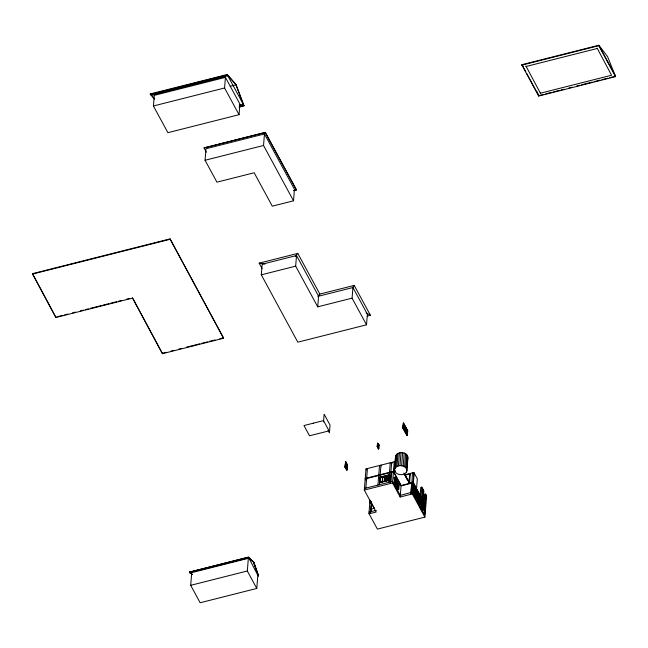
<?xml version="1.0" encoding="UTF-8"?>
<svg xmlns="http://www.w3.org/2000/svg" width="648" height="648" viewBox="0 0 648 648"><rect width="100%" height="100%" fill="white"/><g stroke="black" fill="none" stroke-linecap="round" stroke-linejoin="round"><path stroke-width="0.97" d="M407.948 456.824L406.879 471.023C405.13 476.717 394.259 475.47 394.551 469.274L395.596 456.249C396.625 452.741 401.153 452.004 404.214 453.065C408.629 454.151 408.094 458.76 407.252 462.121M395.596 456.249L394.535 470.448M406.879 471.023C407.171 464.827 396.301 463.579 394.551 469.274M132.37 298.161L55.914 317.496L32.432 273.667L170.035 238.885L223.609 338.224L162.462 353.687L132.403 297.724M55.914 317.496L32.432 273.667M154.346 98.998L150.271 93.952L227.14 74.52L235.977 84.337L243.907 105.454L243.875 105.924L239.007 107.155M154.281 95.353L225.431 77.363L239.906 104.061L239.047 114.688L167.897 132.678L153.422 105.98L154.281 95.353L153.827 94.519M223.609 338.224L170.035 238.885M162.462 353.687L132.881 298.598M204.039 147.914L265.307 132.419L204.039 147.914L206.356 152.199M205.06 160.267L205.983 148.74L264.465 133.958L294.451 189.281L293.52 200.807L272.281 206.169L254.178 172.765L216.934 182.177L205.06 160.267L263.534 145.484L264.465 133.958M193.031 345.951L193.072 345.514L199.754 343.821M239.047 114.688L224.573 87.99L225.431 77.363M243.875 105.924L235.945 84.807L227.14 74.52L243.907 105.454L240.991 106.191M191.727 572.63L190.698 585.322L200.151 602.753L256.778 588.441L257.839 575.27L248.719 557.75L248.678 558.228L190.01 573.067L189.694 572.087M190.01 573.067L190.05 572.581L192.221 574.574M352.933 287.526L367.384 314.175L366.525 324.81L297.813 342.176L261.314 274.833L262.173 264.206L296.525 255.523L318.581 296.209L317.723 306.836L352.075 298.153L352.933 287.526L318.581 296.209M248.678 558.228L248.362 557.256L253.862 562.213L248.395 557.134L189.597 572.079L248.435 557.24M256.778 588.441L247.325 571.001L248.346 558.317M258.576 575.942L253.773 562.391L248.719 557.75M293.52 190.69L296.42 189.815L265.307 132.419M317.723 306.836L295.666 266.15L296.525 255.523M323.506 421.986L324.13 414.194L330.043 425.088L329.411 432.888L328.05 430.369M344.93 467.03L345.716 461.627L347.441 464.802L347.012 470.116L344.93 467.03L345.716 461.627M347.328 464.802L346.575 469.857L345.044 467.03L345.514 466.941L345.441 462.073M345.514 466.941L345.765 462.364M346.048 468.383L346.445 463.425M346.218 468.366L346.21 463.482M346.591 463.757L347.223 464.802L346.85 469.411M371.28 502.014L370.526 513.443L376.188 512.009L364.298 490.074L365.999 468.909L394.243 461.765L395.547 464.171M365.853 488.122L366.622 478.556M367.432 468.545L366.663 478.111L367.092 478.904M423.808 502.945L424.505 494.335L425.574 494.06L426.595 495.939L424.885 517.104L377.395 529.108L368.955 513.54L370.04 500.021M370.526 513.443L370.867 509.19L374.641 508.235M371.037 508.907L371.264 506.031M371.312 509.774L371.855 503.075M377.225 446.731L377.638 443.175L378.691 445.127L378.489 445.484L377.428 443.532L377.468 447.177M377.347 446.95L377.638 443.175M377.59 447.395L377.825 443.807M378.554 448.61L378.27 449.088L378.748 448.967L378.869 444.706L378.302 444.682L378.068 448.278L377.906 443.694M378.27 448.165L377.249 445.816L378.481 447.719C378.367 449.931 375.864 442.576 378.448 448.116M378.748 448.967L378.869 444.706M377.954 485.06L378.724 475.494M378.764 475.057L379.526 465.483M379.38 484.696L380.149 475.13M380.19 474.692L380.959 465.126L381.389 465.92M379.736 482.703L380.165 477.39L389.456 475.041L388.994 480.492M380.344 477.519L384.896 476.669L380.344 477.519L379.947 482.476L382.28 481.966L382.595 477.05M380.036 482.655L380.441 477.698M380.084 482.744L380.724 476.191M380.271 482.476L380.643 477.868M382.401 481.788L382.547 476.96M382.474 481.918L382.774 477.179M384.288 481.456L384.75 476.401M384.799 476.491L384.491 481.634L384.661 476.855L382.846 477.309M384.944 476.353L389.391 475.535L384.944 476.353L384.548 481.318M384.685 481.577L385.268 476.75M384.896 481.359L385.244 476.701M386.84 480.938L387.196 475.891M387.253 476.199L386.807 480.67M388.679 482.347L389.448 472.781M389.489 472.343L390.258 462.777M389.464 477.074L389.602 475.308L380.303 477.657M390.874 472.416L390.112 481.99L390.533 482.776M390.914 471.979L391.684 462.413L392.113 463.207M391.003 481.756L391.773 472.19M400.172 497.008L392.542 482.938L393.441 471.768L401.072 485.846L400.172 497.008L410.897 494.294L411.796 483.133L401.072 485.846M394.243 461.765L393.474 471.331L400.966 485.141M394.13 471.436L394.818 462.826M394.988 468.156L396.033 455.131M394.3 479.123L394.454 477.212L398.642 484.931L398.253 489.718M394.316 480.209L394.292 477.592M395.815 467.168L396.868 454.151M394.94 482.914L395.385 479.552M394.964 483.902L395.474 479.706M396.981 466.39L398.026 453.365M395.782 485.409L396.114 481.262L394.365 477.908M395.96 485.36L396.114 481.262M396.106 484.793L396.398 481.221L395.401 479.39L395.142 483.854L394.17 481.99M396.195 484.955L396.511 481.189L394.527 477.527M397.872 489.135L398.301 484.988L396.6 481.351L396.22 485.846L397.232 487.644M398.399 465.863L399.443 452.847M397.192 483.254L397.127 487.515M396.949 487.563L397.37 483.205M397.111 487.677L397.475 483.214L396.479 481.383M397.751 489.167L398.139 485.004L399.176 484.793L398.795 489.58L394.608 481.853L394.988 477.074L399.176 484.793M402.797 427.907L403.542 423.031L407.73 430.758L407.341 435.537L402.797 427.907L407.341 435.537M399.97 465.637L401.015 452.612M403.38 423.411L403.016 427.874L404.87 431.236M398.18 489.394L398.544 484.931L396.6 481.351M403.056 427.891L403.542 423.031M403.259 427.818L405.243 431.479L403.259 427.818L403.615 423.355L405.243 427.105L404.959 430.677M401.598 465.71L402.643 452.685M407.624 430.758L406.912 435.31L404.968 431.73L405.381 427.04M403.161 466.09L404.214 453.065M407.033 435.278L405.972 433.399L406.28 429.081M406.085 433.528L406.458 429.033M406.199 433.496L406.563 429.033L405.567 427.202M406.912 435.31L407.228 430.831L405.689 427.178L405.332 431.641L407.268 435.221M406.985 435.626L407.389 430.815M404.563 466.738L405.608 453.721M405.697 467.629L406.75 454.604M406.499 468.682L407.543 455.666M406.442 472.141L407.009 465.126M409.026 482.169L409.722 473.558M409.147 482.136L409.836 473.526M410.314 473.405L409.512 483.416L403.898 473.056M410.897 494.294L411.65 482.873M424.885 517.104L412.185 493.671L413.894 472.505L404.393 474.903M412.428 492.342L412.574 490.479M412.428 493.411L412.719 489.791M412.922 490.22L412.687 494.035L412.962 490.212M414.339 490.042L413.149 487.393L414.42 489.669L415.498 489.402L413.489 485.692L412.954 485.83L414.963 489.54L414.437 496.044M413.481 488.519L413.019 494.165L413.465 488.584M413.87 495.08L413.359 494.197L413.716 489.71M413.432 494.173L413.789 489.734M413.432 493.622L413.918 494.521M413.959 493.946L413.521 493.039M414.056 493.379L413.521 492.496M414.048 492.885L413.61 491.929L414.096 492.82M414.104 492.367C414.08 492.342 413.084 490.536 414.08 492.164M414.226 490.641L413.424 489.094L414.275 490.633M414.185 491.751L413.699 490.803M414.153 495.007L414.59 489.572L413.23 487.061M414.275 495.177L414.728 489.596L413.116 486.632M414.315 495.85L414.825 489.507L413.011 486.17M415.498 489.402L414.898 496.846L414.364 496.976M415.668 493.039L415.822 491.127L420.301 499.389M415.684 494.132L415.66 491.516M415.757 498.434L416.526 488.867M416.551 488.398L417.32 478.832L413.894 472.505M416.721 493.476L416.607 497.883M416.413 497.972L416.842 493.444L417.903 495.404M416.591 497.923L416.745 493.825M417.417 497.923L417.798 495.388L417.466 499.535M417.547 498.312L418.025 495.372L415.903 491.459M418.697 501.998L417.636 500.037L418.025 495.372M417.741 500.054L417.758 495.639M418.478 501.9L418.778 497.567M418.956 497.518L418.535 501.884L419.062 497.534L418 495.574M419.467 502.767L419.734 499.454L420.196 499.373L419.912 504.176M419.548 503.042L419.847 499.422M420.131 495.048L420.746 487.401L421.816 487.126L423.857 490.884L423.087 500.45M419.556 504.265L419.953 499.438L415.546 491.549M420.236 506.695L420.835 499.26L416.356 490.99M421.046 496.692L421.816 487.126M421.257 508.583L422.026 499.017M422.067 498.571L422.836 489.005M422.277 510.454L423.047 500.888M423.298 509.336L423.525 506.461L422.237 504.079M423.549 508.113L423.703 506.201M424.278 499.065L424.586 495.242M423.719 508.073L423.881 506.072M424.424 499.333L424.732 495.501L422.942 495.955M423.905 508.024L424.059 506.112M424.634 498.976L424.788 497.065M424.003 513.637L424.594 506.193L422.877 503.018M424.805 503.626L425.574 494.06M424.44 514.447L425.21 504.881M425.25 504.444L426.02 494.878M424.732 514.642L425.12 509.863M425.695 502.726L425.469 505.594L413.124 482.072L409.066 483.092M426.084 497.939L426.595 495.939M521.924 65.124L521.956 64.678L598.833 45.247L607.549 56.554L615.568 76.626L538.691 96.058L521.924 65.124L598.793 45.692L598.833 45.247L615.6 76.181L609.76 77.655M597.116 48.09L611.558 75.233L540.4 93.215L525.965 66.072M538.691 96.058L537.192 91.878M540.4 93.215L540.44 92.777M378.667 444.957L379.064 445.063L378.392 444.828M258.601 576.015L253.862 562.148M318.209 296.476L319.861 294.079L354.213 285.395L370.389 315.228L367.465 315.965M295.334 256.495L297.805 253.392L319.861 294.079L318.006 296.403M352.358 287.72L354.213 285.395M150.231 94.43L227.108 74.99M150.968 95.248L227.845 75.808M230.097 86.289L235.945 84.807M153.422 105.98L224.573 87.99M239.315 105.146L243.211 104.166M239.76 106.321L243.656 105.341M525.933 66.517L597.083 48.527M539.703 95.369L543.591 94.389M545.535 93.895L551.375 92.421M553.319 91.927L559.159 90.453M561.111 89.959L564.027 89.222M568.895 87.99L571.811 87.253M576.68 86.022L579.596 85.285M581.54 84.791L592.248 82.085M594.192 81.591L600.032 80.117M601.976 79.623L607.816 78.149M293.536 190.544L296.42 189.815M32.4 274.112L169.995 239.323M262.027 268.45L259.159 263.161L297.805 253.392M56.927 316.799L62.807 315.317M64.768 314.823L67.716 314.078M72.617 312.838L75.557 312.093M80.457 310.854L83.398 310.109M85.358 309.614L88.298 308.869M90.258 308.375L101.039 305.654M103 305.151L108.88 303.669M110.84 303.175L116.721 301.685M118.681 301.19L121.622 300.445M126.522 299.206L129.462 298.461M261.314 274.833L295.666 266.15M162.502 353.241L166.317 352.277M171.096 351.07L173.964 350.341M178.743 349.134L181.61 348.413M186.381 347.207L192.116 345.757M201.666 343.335L207.401 341.893M209.312 341.407L215.039 339.957M219.818 338.75L222.685 338.021M404.474 425.372L404.141 429.519M404.563 425.534L404.052 429.721L404.49 425.21L405.478 427.04L405.073 431.73L406.126 433.18M405.203 427.089L404.968 431.73M405.64 427.526L406.223 429.098L406.677 429.008M406.547 429.195L407.292 430.815L403.186 423.12M407.268 430.847L407.73 430.758M346.316 463.628L345.821 462.348M346.972 464.891L347.441 464.802M346.178 468.172L346.696 469.824M345.805 468.439L346.275 468.35M395.272 470.877L365.229 478.475L365.804 479.536M395.24 471.323L365.197 478.913L365.772 479.974M385.074 476.701L389.723 475.519L389.294 474.733L379.995 477.082L380.425 477.876L382.579 477.228M405.138 475.17L408.977 474.198M414.104 473.656L413.335 483.222M379.566 482.395L388.865 480.047L389.294 480.84M382.879 481.739L384.353 481.367M385.276 481.132L388.857 480.225M380.773 482.468L382.239 482.096M382.928 481.829L384.402 481.456M385.325 481.221L389.035 480.354M364.427 488.479L392.672 481.343L400.302 495.412L412.314 492.075L424.659 515.597M396.511 481.189L394.097 477.301M396.552 481.699L398.107 485.069M364.298 490.074L392.542 482.938M397.135 483.27L397.589 483.181M401.922 485.352L408.256 483.748M409.163 483.521L413.084 482.517L425.428 506.031M413.303 483.659L412.533 493.225M413.699 490.301L414.226 491.192L413.699 490.253M371.32 501.576L369.887 501.941L370.462 502.994M371.628 501.933L369.846 502.378L370.421 503.439M415.684 491.864L419.766 499.527M423.055 490.155L422.285 499.721M410.759 494.035L412.185 493.671M413.424 493.671L413.959 494.562M418.713 497.583L419.175 497.502M376.318 510.413L369.077 511.944L369.652 513.005M368.955 513.54L370.381 513.175M422.245 500.167L421.475 509.733M423.525 506.461L424.594 506.193M189.67 572.427L248.33 557.596M199.576 570.175L205.432 568.693M207.384 568.199L213.241 566.716M215.193 566.222L228.857 562.772M230.81 562.278L236.674 560.795M238.626 560.301L241.55 559.564M243.502 559.07L246.434 558.325M248.386 557.831L253.773 562.391M190.698 585.322L247.325 571.001M258.171 575.181L253.441 562.472M259.159 263.161L265.056 264.06M366.088 312.863L370.389 315.228M414.015 492.148L414.048 492.569M189.589 571.998L192.407 574.574M150.271 93.952L154.686 98.861M523.122 66.185L521.956 64.678L525.795 71.75M598.793 45.692L615.568 76.626M526.751 73.516L538.723 95.612M265.299 132.565L296.403 189.961M352.075 298.153L366.525 324.81M263.534 145.484L293.52 200.807M424.505 494.335L424.942 495.153M412.679 473.259L412.46 472.862L411.909 482.833M418.114 495.55L420.196 499.373M404.368 473.429L409.544 482.971M405.308 476.15L407.657 480.492M415.976 495.777L420.455 504.039M422.488 507.797L424.213 510.98M415.538 495.923L419.831 503.844M377.46 443.224L378.667 445.435M396.122 485.846L397.791 488.859M389.189 475.762L388.768 480.273M387.148 475.802L387.277 476.24M387.083 476.288L386.613 480.719M365.999 468.909L366.574 469.962M372.406 504.849L374.228 508.21M345.36 461.716L346.656 464.098M370.867 509.19L371.296 509.984M345.4 466.941L346.931 469.768M345.295 466.941L347.012 470.116M313.389 423.16L313.349 423.565M323.514 420.609L303.969 425.55L309.517 435.788L329.062 430.847L323.514 420.609"/></g></svg>
